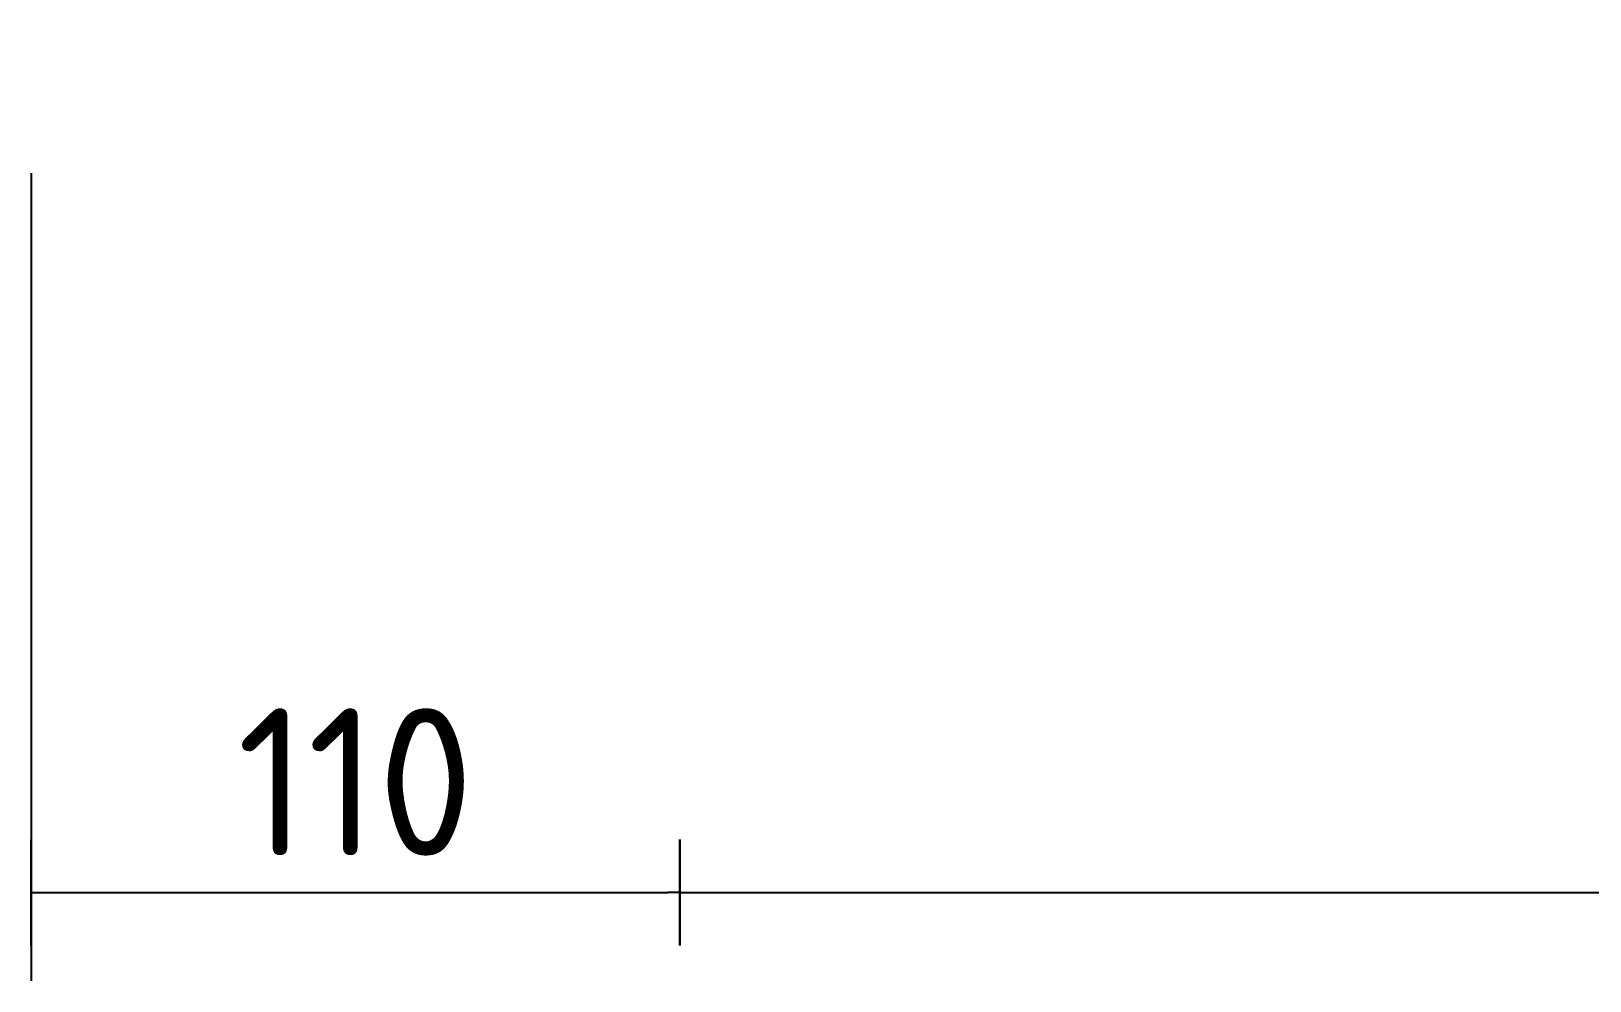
# Model space of a CAD drawing. Extents: x 0 to 420, y 0 to 297.
# Drawn here: x 120.94 to 147.4, y 175.87 to 191.99 of the extents above; entities that cross this region are included whole.
import ezdxf

# ---------------------------------------------------------------- set-up
doc = ezdxf.new("R2010")
doc.units = 0
doc.header["$LTSCALE"] = 0.25
doc.layers.get('0').update_dxf_attribs({"linetype": 'CONTINUOUS'})
doc.layers.get('DEFPOINTS').update_dxf_attribs({"linetype": 'CONTINUOUS'})
doc.layers.add('T25', color=1, linetype='CONTINUOUS')
doc.styles.add('ISO', font='iso3098b.shx')
doc.dimstyles.new('SIGNSDIM', dxfattribs={"dimtxt": 2.5, "dimasz": 0.2, "dimexe": 1.5, "dimexo": 2, "dimtad": 1, "dimdec": 4, "dimlfac": 10, "dimrnd": 1, "dimdsep": 46, "dimtxsty": 'ISO', "dimblk": 'SGNDIM', "dimcen": 2.5, "dimse2": 1, "dimadec": 0, "dimazin": 0, "dimtfac": 1, "dimtdec": 4, "dimtix": 1, "dimtmove": 0, "dimatfit": 3, "dimldrblk": 'SGNDIM', "dimfxl": 1, "dimtolj": 1, "dimtzin": 0, "dimarcsym": 0})

# ---------------------------------------------------------------- blocks, each defined once
blk = doc.blocks.new('SGNDIM')
for p, q in [((0, 4.5), (0, -4.5)), ((0, 0), (-1, 0))]:
    blk.add_line(p, q)
blk = doc.blocks.new('*D9')
at = {"layer": 'DEFPOINTS', "color": 0}
for p in [(120.938, 191.579), (131.95, 191.547), (131.95, 177.369)]:
    blk.add_point(p, dxfattribs=at)
at = {"layer": 'T25', "color": 0, "lineweight": -2}
for p, q in [((120.938, 189.579), (120.938, 175.869)), ((121.138, 177.369), (131.75, 177.369))]:
    blk.add_line(p, q, dxfattribs=at)
at = {"layer": 'T25', "color": 0, "lineweight": -2, "xscale": 0.2, "yscale": 0.2, "zscale": 0.2, "rotation": 180}
blk.add_blockref('SGNDIM', (120.938, 177.369), dxfattribs=at)
at = {"layer": 'T25', "color": 0, "lineweight": -2, "xscale": 0.2, "yscale": 0.2, "zscale": 0.2}
blk.add_blockref('SGNDIM', (131.95, 177.369), dxfattribs=at)
at = {"layer": 'T25', "color": 0, "insert": (126.444, 179.244), "char_height": 2.5, "attachment_point": 5, "style": 'ISO'}
blk.add_mtext('\\A1;110', dxfattribs=at)
blk = doc.blocks.new('*D59')
at = {"layer": 'DEFPOINTS', "color": 0}
for p in [(131.95, 192.495), (179.931, 192.495), (179.931, 177.369)]:
    blk.add_point(p, dxfattribs=at)
at = {"layer": 'T25', "color": 0, "lineweight": -2}
blk.add_line((132.15, 177.369), (179.731, 177.369), dxfattribs=at)
at = {"layer": 'T25', "color": 0, "lineweight": -2, "xscale": 0.2, "yscale": 0.2, "zscale": 0.2, "rotation": 180}
blk.add_blockref('SGNDIM', (131.95, 177.369), dxfattribs=at)
at = {"layer": 'T25', "color": 0, "lineweight": -2, "xscale": 0.2, "yscale": 0.2, "zscale": 0.2}
blk.add_blockref('SGNDIM', (179.931, 177.369), dxfattribs=at)
at = {"layer": 'T25', "color": 0, "insert": (155.941, 179.244), "char_height": 2.5, "attachment_point": 5, "style": 'ISO'}
blk.add_mtext('\\A1;480', dxfattribs=at)

msp = doc.modelspace()

# ---------------------------------------------------------------- dimensions: what is measured, and where the dimension line sits
at = {"layer": 'T25'}
dim = msp.add_linear_dim(base=(179.93104, 177.368563), p1=(131.950177, 192.494613), p2=(179.93104, 192.494613), dimstyle='SIGNSDIM', override={"dimse1": 1}, dxfattribs=at)
dim.commit()
dim.dimension.update_dxf_attribs({"geometry": '*D59', "text_midpoint": (155.940609, 179.243563)})
dim = msp.add_linear_dim(base=(131.9501771, 177.3685629), p1=(120.9380925, 191.5790067), p2=(131.9501771, 191.5471898), dimstyle='SIGNSDIM', dxfattribs=at)
dim.commit()
dim.dimension.update_dxf_attribs({"geometry": '*D9', "text_midpoint": (126.4441348, 179.2435629)})

doc.saveas('drawing.dxf')
